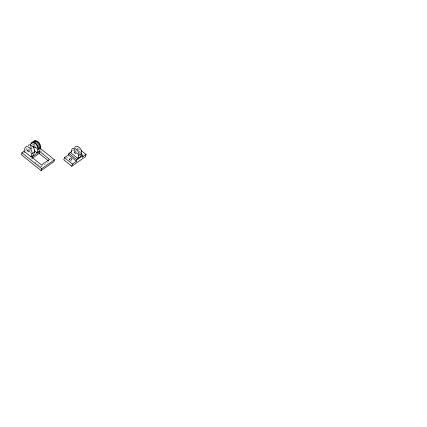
<?xml version="1.0" encoding="UTF-8"?>
<svg xmlns="http://www.w3.org/2000/svg" width="427" height="427" viewBox="0 0 427 427"><rect width="100%" height="100%" fill="white"/><g stroke="black" fill="none" stroke-linecap="round" stroke-linejoin="round"><path stroke-width="0.32" stroke-dasharray="2.13 1.6" d="M26.65 149.498L27.147 147.822M29.959 147.192L30.29 146.071M32.559 145.377L33.055 143.702M34.256 145.345L34.688 143.894M31.118 159.036L31.406 158.07M34.726 161.94L40.907 166.914L41.334 165.462M74.159 150.918L74.586 149.471L76.572 151.067M77.533 150.299L78.178 148.121L80.159 149.717M73.866 150.325L74.207 149.215M40.907 166.914L47.995 161.966M25.092 150.582L28.07 148.505M30.482 146.829L31.518 146.103M33.092 145.004L34.155 144.267M23.48 153.245L26.666 151.019M28.796 149.535L30.392 148.425M30.925 148.052L31.988 147.31M29.644 151.42L30.685 150.694M35.035 147.662L36.071 146.936M72.526 150.907L74.586 149.471M74.661 150.571L75.664 149.872M76.166 149.519L78.178 148.121M66.457 158.017L68.566 156.544M79.022 151.494L81.498 153.49M81.995 153.885L83.98 155.481M76.636 152.914L78.125 154.11M76.668 153.277L78.157 154.473M35.671 147.085L36.711 147.918M40.351 150.848L43.469 153.357M50.221 158.791L51.779 160.045M35.516 147.758L37 148.948M30.45 147.587L33.413 149.968M30.103 152.274L31.086 153.069M70.791 161.144A1.158 0.833 16.5 0 1 71.047 161.801M80.068 153.645A1.158 0.833 16.5 0 1 79.497 153.474M79.176 152.108A1.158 0.833 16.5 0 1 80.538 152.113M77.954 149.541A1.121 0.678 55.1 0 1 78.947 151.019M30.877 148.132A1.121 0.678 55.1 0 1 31.32 148.404M31.513 148.612A1.121 0.678 55.1 0 1 31.678 148.852"/><path stroke-width="0.64" d="M34.395 150.758L36.861 152.743L39.46 150.928C41.371 147.667 40.538 143.312 37.25 141.342C34.48 139.57 30.76 142.565 30.456 145.516M24.051 151.307L30.952 156.864L32.025 153.101A4.766 2.882 55.1 0 0 29.207 147.593A4.766 2.882 55.1 0 0 25.038 147.843L24.051 151.307L21.921 152.791L21.35 154.729L41.093 170.613L53.861 161.716L54.432 159.783L39.882 148.073M30.952 156.864L33.552 155.049L34.624 151.291A4.766 2.882 55.1 0 0 32.26 146.151A4.766 2.882 55.1 0 0 28.07 145.377M36.861 152.743C39.796 148.996 36.295 141.059 31.379 143.072M77.794 158.444L78.867 154.675A4.772 2.888 55.1 0 0 76.049 149.162A4.772 2.888 55.1 0 0 71.869 149.413L70.861 152.861L77.794 158.444L80.634 156.463L81.701 152.701A4.772 2.888 55.1 0 0 78.883 147.187A4.772 2.888 55.1 0 0 74.709 147.438M32.19 158.289L39.156 153.437L39.727 151.5L49.516 159.372L41.478 164.977L31.694 157.104L39.727 151.5M41.093 170.613L41.67 168.681L54.432 159.783M48.283 161L48.571 160.034M71.496 151.628L68.918 153.421L68.485 154.873L64.466 157.675L63.82 159.853L71.757 166.236L85.464 156.682L86.11 154.505L81.151 150.512M71.757 166.236L72.403 164.059L76.417 161.257L76.849 159.81L82.523 155.855L81.034 154.654M82.523 155.855L82.091 157.307L86.11 154.505M33.546 141.913L34.614 140.851M30.947 143.728L32.505 142.639M32.81 142.543L35.409 140.729M33.706 142.709L36.311 140.899M34.651 143.157L37.25 141.342M35.569 143.846L38.168 142.036M36.407 144.737L39.006 142.928M37.101 145.772L39.7 143.958M37.608 146.872L40.207 145.057M37.891 147.966L40.49 146.157M37.934 148.98L40.533 147.171M31.849 153.832L34.454 152.017M37.763 149.712L40.362 147.897M78.696 155.407L81.53 153.432M68.918 153.421L76.849 159.81M68.485 154.873L76.417 161.257M64.466 157.675L72.403 164.059M39.156 153.437L48.427 160.894M21.921 152.791L41.67 168.681M69.686 159.799A1.158 0.833 16.5 0 0 71.624 159.831A1.158 0.833 16.5 0 0 70.375 158.524A1.158 0.833 16.5 0 0 69.686 159.799M74.431 152.199A1.121 0.678 55.1 0 0 75.814 153.448A1.121 0.678 55.1 0 0 75.558 151.788A1.121 0.678 55.1 0 0 74.431 152.199M33.498 146.509A1.121 0.678 55.1 0 0 34.881 147.758A1.121 0.678 55.1 0 0 34.63 146.093A1.121 0.678 55.1 0 0 33.498 146.509M27.59 150.63A1.121 0.678 55.1 0 0 28.972 151.873A1.121 0.678 55.1 0 0 28.716 150.213A1.121 0.678 55.1 0 0 27.59 150.63"/></g></svg>
